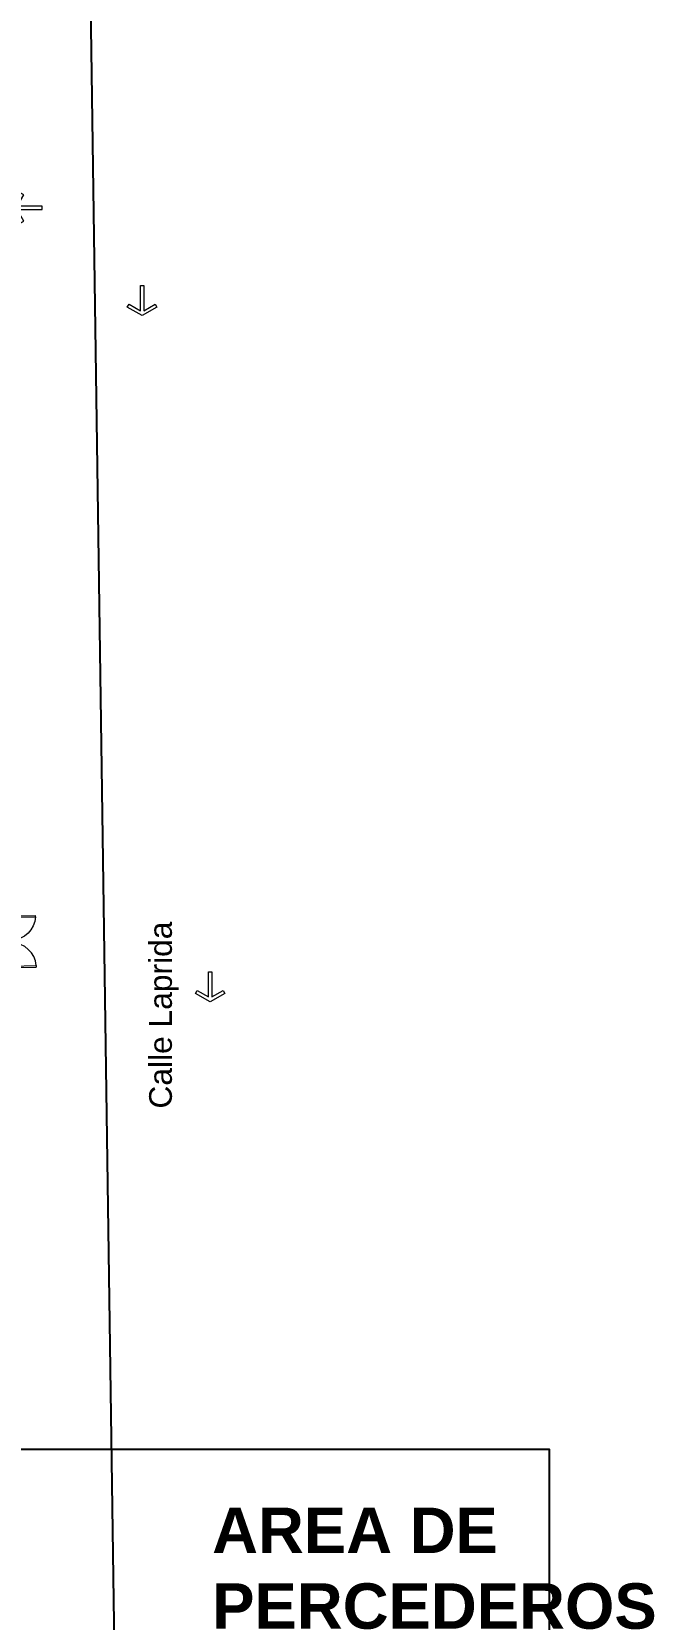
# Model space of a CAD drawing. Header units: inches. Extents: x 2 to 182, y -26 to 193.
# Drawn here: x 56.7 to 84.1, y 37.5 to 107.4 of the extents above; entities that cross this region are included whole.
import ezdxf

# ---------------------------------------------------------------- set-up
doc = ezdxf.new("R2010")
doc.units = ezdxf.units.IN
doc.header["$MEASUREMENT"] = 0
doc.layers.add('01', color=60, linetype='Continuous', lineweight=9)
doc.layers.add('ARQ-CARPINTERIAS', color=4, linetype='Continuous', lineweight=9)
for name, color, linetype in [('l muro', 5, 'Continuous'), ('l texto', 30, 'Continuous'), ('piso', 52, 'Continuous')]:
    doc.layers.add(name, color=color, linetype=linetype)
doc.styles.add('3mm para 1.100', font='ARIAL.TTF')
doc.styles.get("Standard").update_dxf_attribs({"font": 'ARIAL.TTF'})

# ---------------------------------------------------------------- blocks, each defined once
blk = doc.blocks.new('terreno1')
at = {"layer": 'piso'}
blk.add_lwpolyline([(2906.337, 856.866), (2908.104, 734.713)], dxfattribs=at)
at = {"layer": '01', "insert": (2909.255, 784.839), "char_height": 1, "attachment_point": 1, "rotation": 90}
blk.add_mtext_dynamic_manual_height_columns('Calle Laprida', width=9.90179, gutter_width=12.5, heights=[0], dxfattribs=at)
blk = doc.blocks.new('SE-PM01$0$P3')
for p, q in [((7, 19.56), (6.1, 19.56)), ((6.1, 19.509), (6.1, 19.56)), ((7, 19.509), (7, 19.56))]:
    blk.add_line(p, q)
at = {"ltscale": 200}
blk.add_line((7, 19.509), (6.1, 19.509), dxfattribs=at)
for points in [[(7.1, 19.61), (7.1, 19.56), (7, 19.56), (7, 19.61)], [(7.1, 18.66), (7.1, 18.61), (7, 18.61), (7, 18.66)]]:
    blk.add_lwpolyline(points, close=True, dxfattribs=at)
blk.add_arc((7, 19.56), 0.9, 183.27628, 270, dxfattribs=at)

msp = doc.modelspace()

# ---------------------------------------------------------------- linework, layer by layer
at = {"linetype": 'Continuous', "lineweight": 13}
for points in [[(57.157, 99.565), (57.157, 99.715), (56.053, 99.715), (56.341, 100.214), (56.211, 100.289), (55.836, 99.64), (56.211, 98.99), (56.341, 99.065), (56.053, 99.565), (57.157, 99.565)], [(61.472, 96.22), (61.622, 96.22), (61.622, 95.116), (62.122, 95.404), (62.197, 95.274), (61.547, 94.899), (60.898, 95.274), (60.973, 95.404), (61.472, 95.116), (61.472, 96.22)], [(64.465, 66.011), (64.615, 66.011), (64.615, 64.907), (65.115, 65.195), (65.19, 65.066), (64.54, 64.691), (63.891, 65.066), (63.966, 65.195), (64.465, 64.907), (64.465, 66.011)]]:
    msp.add_lwpolyline(points, close=True, dxfattribs=at)
msp.add_lwpolyline([(1.948, 44.995), (79.459, 44.995), (79.459, 19.002), (1.948, 19.002)], close=True)

# ---------------------------------------------------------------- block references
at = {"layer": 'ARQ-CARPINTERIAS', "yscale": 1.19567011600202, "zscale": 1.19567011600202}
for p, xscale, rotation in [((64.487, 45.217), -1.19567011600202, 0.8285674404403044), ((63.844, 89.715), 1.19567011600202, 180.8285674403908)]:
    msp.add_blockref('SE-PM01$0$P3', p, dxfattribs=dict(at, xscale=xscale, rotation=rotation))
at = {"layer": 'l muro'}
msp.add_blockref('terreno1', (-2847.397, -724.845), dxfattribs=at)

# ---------------------------------------------------------------- texts
at = {"layer": 'l texto', "insert": (64.63, 42.429), "char_height": 2, "attachment_point": 1, "style": '3mm para 1.100'}
msp.add_mtext_dynamic_manual_height_columns('{\\fArial|b1|i0|c0|p34;AREA DE PERCEDEROS DETALLE PARA 1:50}', width=13.00991, gutter_width=1.7, heights=[0], dxfattribs=at)

doc.saveas('drawing.dxf')
